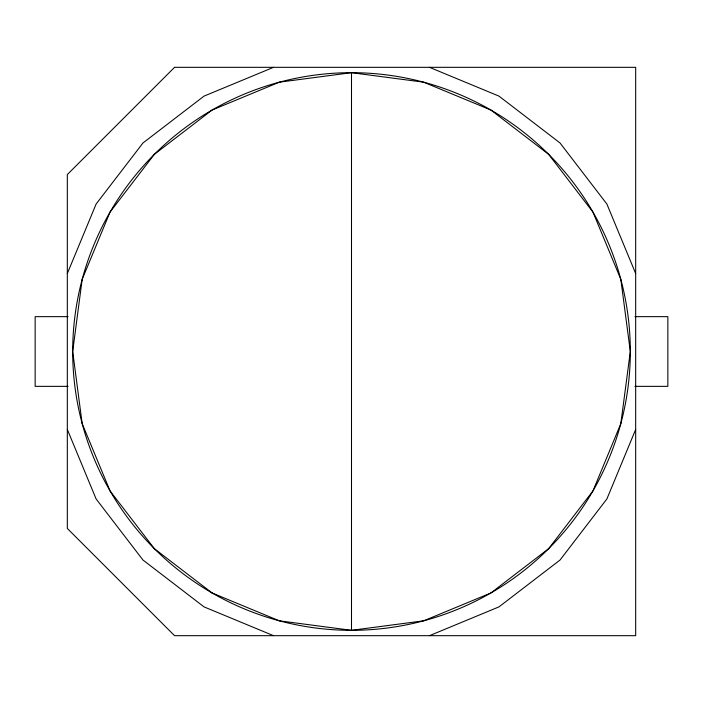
<?xml version="1.0" encoding="UTF-8"?>
<svg xmlns="http://www.w3.org/2000/svg" width="703" height="703" viewBox="0 0 703 703"><rect width="100%" height="100%" fill="white"/><g stroke="black" fill="none" stroke-linecap="round" stroke-linejoin="round"><path stroke-width="1.05" d="M67.321 273.546L96.109 204.046L142.973 142.973L204.046 96.109L273.546 67.321M635.679 429.454L606.891 498.954L560.027 560.027L498.954 606.891L429.454 635.679M351.5 72.681L279.337 82.181L212.095 110.037L154.344 154.344L110.037 212.095L82.181 279.337L72.681 351.5L82.181 423.663L110.037 490.905L154.344 548.656L212.095 592.963L279.337 620.819L351.5 630.319L423.663 620.819L490.905 592.963L548.656 548.656L592.963 490.905L620.819 423.663L630.319 351.5L620.819 279.337L592.963 212.095L548.656 154.344L490.905 110.037L423.663 82.181L351.5 72.681L351.5 630.319M68.068 316.649L35.15 316.649L35.15 386.351L68.068 386.351M634.932 316.649L667.85 316.649L667.85 386.351L634.932 386.351M429.454 67.321L498.954 96.109L560.027 142.973L606.891 204.046L635.679 273.546M273.546 635.679L204.046 606.891L142.973 560.027L96.109 498.954L67.321 429.454M174.555 67.321L67.321 174.555L67.321 528.445L174.555 635.679L635.679 635.679L635.679 67.321L174.555 67.321M212.095 592.963A278.819 278.819 0 0 0 630.319 351.5A278.819 278.819 0 0 0 212.095 110.037A278.819 278.819 0 0 0 212.095 592.963"/></g></svg>
